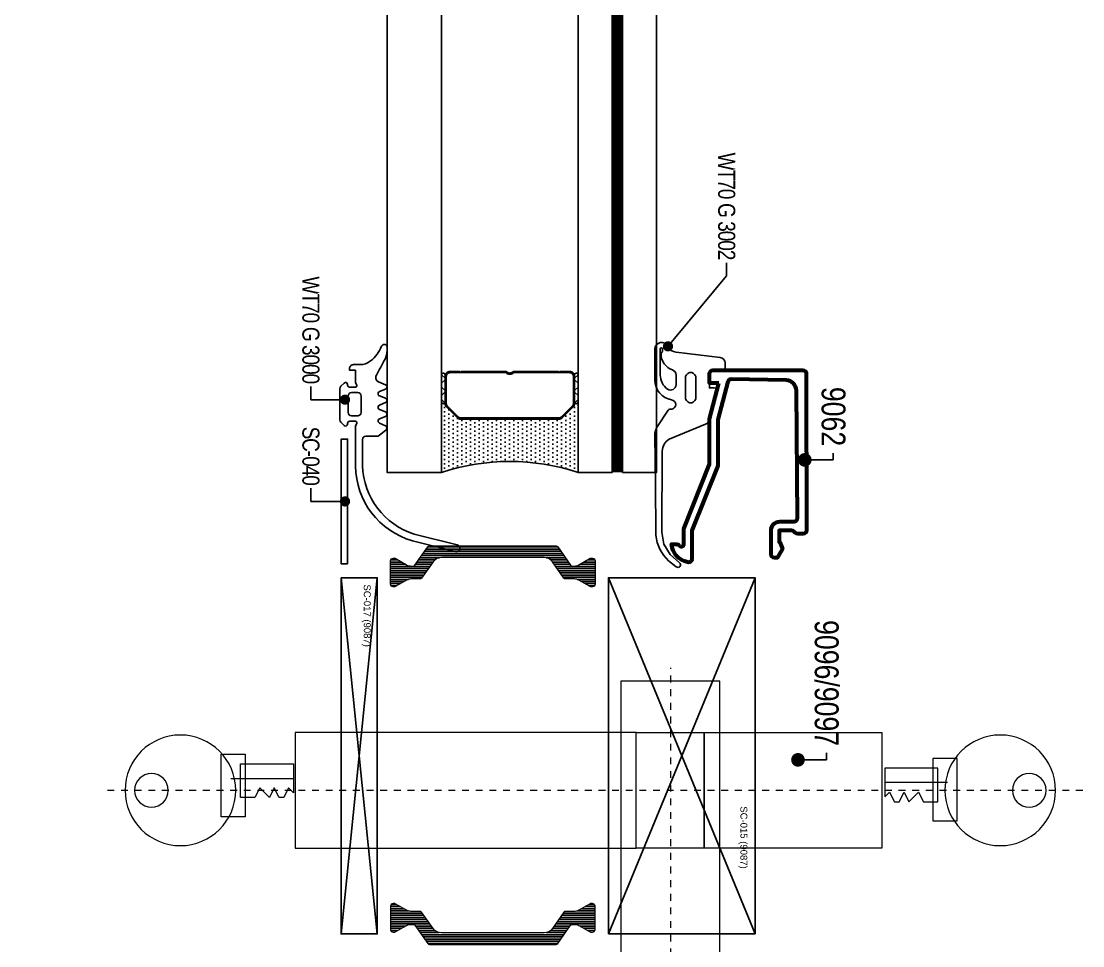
# Model space of a CAD drawing. Header units: millimetres. Extents: x 5429406 to 5440208, y -620941 to -619789.
# Drawn here: x 5439890.52 to 5439906.09, y -620929.91 to -620916.36 of the extents above; entities that cross this region are included whole.
import ezdxf
from ezdxf import colors
from ezdxf.entities.mleader import LeaderData, LeaderLine
from ezdxf.math import Vec2, Vec3

# ---------------------------------------------------------------- set-up
doc = ezdxf.new("R2010")
doc.units = ezdxf.units.MM
doc.header["$LTSCALE"] = 0.05
for name, pattern in [('CENTER', [2, 1.25, -0.25, 0.25, -0.25]), ('DASHDOT', [1, 0.5, -0.25, 0, -0.25]), ('HIDDEN', [9.525, 6.35, -3.175])]:
    doc.linetypes.add(name, pattern=pattern)
for name, color, linetype, lineweight in [('AKS', 8, 'DASHDOT', 20), ('IZ', 7, 'Continuous', 13), ('profil hatch', 253, 'Continuous', 0)]:
    doc.layers.add(name, color=color, linetype=linetype, lineweight=lineweight)
for name, color, linetype in [('aksoy_iz', 8, 'HIDDEN'), ('BEMASS', 5, 'Continuous'), ('D-Olcu', 8, 'Continuous'), ('N_D-Tara-Cam', 8, 'Continuous'), ('N_D-Tara-Fitil', 8, 'Continuous'), ('N_D-Tara-Profil', 252, 'Continuous'), ('N_Kes-Profil', 52, 'Continuous'), ('N_Mlz-Cam', 4, 'Continuous'), ('N_Mlz-Fitil', 10, 'Continuous'), ('N_Mlz-Silikon', 152, 'Continuous'), ('profil no', 7, 'Continuous')]:
    doc.layers.add(name, color=color, linetype=linetype)
doc.styles.add('T3', font='arial.ttf', dxfattribs={"width": 0.8, "height": 2})
pattern_1 = [(45, (5439962.74529, -621671.27411), (-0.089802561, 0.089802561), []), (135, (5439962.74529, -621671.27411), (-0.089802561, -0.089802561), [])]

# ---------------------------------------------------------------- blocks, each defined once
blk = doc.blocks.new('DILLI KILIT+BAREL DISA ACILIR')
at = {"linetype": 'HIDDEN', "lineweight": -3, "ltscale": 5}
for p, q in [((8.28, -7.15), (8.28, -3)), ((14.72, -13.18), (14.72, -3))]:
    blk.add_line(p, q, dxfattribs=at)
at = {"lineweight": -3, "ltscale": 5}
blk.add_line((16, -13.5), (15.05, -13.5), dxfattribs=at)
at = {"layer": 'AKS', "linetype": 'CENTER'}
blk.add_line((11.41, -19.18), (11.41, 44.98), dxfattribs=at)
at = {"layer": 'IZ', "linetype": 'Continuous', "ltscale": 5}
for p, q in [((-29.14, 28.16), (-19.96, 28.16)), ((75.9, 28.76), (66.73, 28.76))]:
    blk.add_line(p, q, dxfattribs=at)
at = {"layer": 'IZ', "linetype": 'CENTER', "ltscale": 0.5}
blk.add_line((-48.99, 27), (94.15, 27), dxfattribs=at)
at = {"layer": 'IZ'}
for p, q in [((15.05, -13.5), (5.82, -4.84)), ((8.28, -7.15), (8.28, -18)), ((14.72, -13.18), (14.72, -18)), ((8.28, -18), (14.72, -18))]:
    blk.add_line(p, q, dxfattribs=at)
for points in [[(4.25, 0), (4.25, 43), (18.75, 43), (18.75, 0)], [(5.82, -4.84), (5.82, -3)], [(6.82, -3), (6.82, -5.69)], [(16, -3), (16, -13.5), (17, -13.5), (17, -3)]]:
    blk.add_lwpolyline(points, dxfattribs=at)
at = {"layer": 'IZ', "linetype": 'Continuous', "ltscale": 5}
for points in [[(6.5, 18.5), (6.5, 35.5), (-19.5, 35.5), (-19.5, 18.5)], [(16.5, 18.5), (16.5, 35.5), (6.5, 35.5), (6.5, 18.5)], [(16.5, 18.5), (16.5, 35.5), (66.5, 35.5), (66.5, 18.5)], [(-30.55, 22.51), (-30.55, 31.68), (-27.02, 31.68), (-27.02, 22.51)], [(77.31, 23.12), (77.31, 32.29), (73.79, 32.29), (73.79, 23.12)]]:
    blk.add_lwpolyline(points, close=True, dxfattribs=at)
for points in [[(-25.61, 25.33), (-27.73, 25.33), (-27.73, 30.27), (-19.96, 30.27), (-19.96, 26.04), (-20.67, 26.74), (-21.38, 25.33), (-22.08, 25.33), (-22.79, 26.74), (-23.49, 25.33), (-24.9, 26.74), (-25.61, 25.33)], [(72.38, 25.94), (74.49, 25.94), (74.49, 30.88), (66.73, 30.88), (66.73, 26.65), (67.44, 27.35), (68.14, 25.94), (68.85, 25.94), (69.55, 27.35), (70.26, 25.94), (71.67, 27.35), (72.38, 25.94)]]:
    blk.add_lwpolyline(points, dxfattribs=at)
at = {"layer": 'IZ'}
blk.add_lwpolyline([(0, -3), (0, 0), (23, 0), (23, -3)], close=True, dxfattribs=at)
at = {"layer": 'IZ', "linetype": 'Continuous', "ltscale": 5}
for centre, radius in [((-36.89, 27), 8.11), ((83.31, 27), 8.11), ((-41.13, 27), 2.47), ((87.55, 27), 2.47)]:
    blk.add_circle(centre, radius, dxfattribs=at)
blk = doc.blocks.new('_DOT')
at = {"color": 0, "linetype": 'ByBlock'}
blk.add_line((-0.5, 0), (-1, 0), dxfattribs=at)
at = {"linetype": 'ByBlock', "const_width": 0.5}
blk.add_lwpolyline([(-0.25, 0, 1), (0.25, 0, 1)], format="xyb", close=True, dxfattribs=at)
blk = doc.blocks.new('WT70 G 3000')
at = {"layer": 'N_Mlz-Fitil'}
for points in [[(2.3, 3.2), (2.46, 2.77, -0.517442), (2.27, 2.5), (1.43, 2.5, -0.415519), (1.13, 2.8), (1.13, 2.9, 0.666871), (0.62, 3.11), (0.15, 2.64, 0.198912), (0, 2.28), (0, -2.28, 0.198912), (0.15, -2.64), (0.62, -3.11, 0.666844), (1.13, -2.9), (1.13, -2.8, -0.413435), (1.43, -2.5), (2.27, -2.5, -0.517442), (2.46, -2.77), (2.3, -3.2), (2.3, -9.06, 0.334599), (10.62, -20.01), (16.96, -21.59, 1), (17.2, -20.62), (10.9, -19.05, -0.316988), (3.3, -9.02), (3.3, -5.17, -0.414214), (3.8, -4.67), (5.55, -4.67, 0.175605), (5.74, -4.6), (6.78, -3.74, 0.5532), (6.69, -3.15), (5.8, -2.77), (5.59, -2.56), (5.59, -2.39), (5.67, -2.22), (5.8, -2.13), (6.67, -1.8, 0.662761), (6.67, -1.11), (5.8, -0.78), (5.67, -0.69), (5.59, -0.52), (5.59, -0.39), (5.67, -0.22), (5.89, -0.1), (6.69, 0.24, 0.676252), (6.68, 0.88), (5.8, 1.22), (5.67, 1.3), (5.59, 1.47), (5.59, 1.64), (5.67, 1.77), (5.8, 1.85), (6.69, 2.23, 0.6656), (6.69, 2.87), (5.67, 3.29, -0.454209), (5.34, 4.27, 0.006438), (6.61, 6.6, 0.096028), (6.9, 7.87), (6.9, 8.42, 0.785203), (6.1, 8.51, -0.128804), (4.49, 6.36, -0.173057), (2.94, 5.81), (2, 5.81, 0.414214), (1.4, 5.21), (1.4, 5.01), (2.2, 5.01, -0.414214), (2.3, 4.91)], [(1.2, -1.2, 0.414024), (1.7, -1.7), (2.6, -1.7, 0.414227), (3.1, -1.2), (3.1, 1.2, 0.41406), (2.6, 1.7), (1.7, 1.7, 0.41401), (1.2, 1.2)]]:
    blk.add_lwpolyline(points, format="xyb", close=True, dxfattribs=at)
blk = doc.blocks.new('WT 70 P 1046')
at = {"layer": 'N_Kes-Profil', "lineweight": 60}
blk.add_lwpolyline([(-12.8, -1.42), (-14.2, -1.42), (-14.2, -0.02, -0.414214), (-13.7, 0.48), (-0.5, 0.5, -0.4142), (0, 0), (0.03, -23, -0.414227), (-0.47, -23.5), (-1.26, -23.5, -0.19885), (-1.61, -23.36), (-1.82, -23.15, 0.19885), (-2.17, -23), (-3.97, -23.01), (-3.96, -24.71), (-3.88, -24.71), (-3.51, -25.7), (-4.26, -27.01), (-4.66, -27.01, -0.414214), (-5.16, -26.51), (-5.17, -23.01, -0.414161), (-3.87, -21.7), (-1.78, -21.7, 0.416524), (-1.28, -21.19), (-1.46, -2.47, 0.408739), (-2.95, -0.99), (-11.01, -0.82, 0.342409), (-11.49, -1.19), (-12.99, -6.8), (-12.98, -13.51), (-16.77, -23.02), (-16.76, -27.17, -0.49432), (-17.4, -27.67, -0.326592), (-19.75, -25.03), (-19.01, -25.03, -0.242678), (-18.6, -25.23, 0.73865), (-17.96, -25.02), (-17.96, -25.02), (-17.97, -22.79), (-14.18, -13.29), (-14.19, -6.64)], format="xyb", close=True, dxfattribs=at)
blk = doc.blocks.new('WT70 G 3002')
at = {"layer": 'N_Mlz-Fitil'}
blk.add_lwpolyline([(0, 2.38), (0, 0), (0.71, 0, -0.25821), (1.03, -0.15, -0.25297), (1.07, -0.49), (-0.02, -4.65, -0.234467), (-0.6, -5.32), (-5.9, -7.52, 0.269716), (-6.91, -9.26), (-6.98, -21.16), (-6.67, -22.91), (-5.75, -24.44), (-4.38, -25.63, -0.943988), (-4.86, -26.25), (-5.57, -25.71), (-5.98, -25.36), (-6.35, -24.99), (-6.69, -24.57), (-6.99, -24.12), (-7.25, -23.65), (-7.47, -23.17), (-7.64, -22.66), (-7.77, -22.13), (-7.85, -21.6), (-7.88, -21.07), (-7.93, -14.36), (-8.01, -6.95, -0.146254), (-7.65, -5.73), (-6.07, -3.25, -0.255514), (-5.82, -3.12), (-5.5, -3.12, 0.845331), (-5.54, -1.77, -0.362404), (-8, 1.19), (-8, 5.68, -0.80698), (-6.09, 6.09, 0.26235), (-4.9, 5.22), (1.59, 4.45, -0.379789), (2.3, 3.65), (2.3, 2.88, -0.414214), (2, 2.58), (0.2, 2.58, 0.414214), (0, 2.38)], format="xyb", dxfattribs=at)
for points in [[(-4.9, 0.48, -0.612992), (-6.17, -0.17, -0.239931), (-7.2, 1.86), (-7.2, 5.73, -1), (-6.9, 5.73), (-6.9, 5.36, -0.317837), (-7.1, 5.08), (-7.1, 4.99, 0.317975), (-5.43, 2.64, -0.317975), (-4.9, 1.88), (-4.9, 0.48)], [(-2, 1.5, 0.414214), (-2.75, 2.25, 0.414214), (-3.5, 1.5), (-3.5, -1.44, 0.414214), (-2.75, -2.19, 0.414214), (-2, -1.44)]]:
    blk.add_lwpolyline(points, format="xyb", close=True, dxfattribs=at)

msp = doc.modelspace()

# ---------------------------------------------------------------- hatches: boundary and pattern name
at = {"layer": 'D-Olcu', "transparency": 33554541}
h = msp.add_hatch(dxfattribs=at)
h.set_pattern_fill('ANSI37', color=256, scale=0.04, style=0)
h.set_pattern_definition([(135, (5439832.62833, -621671.27411), (0.089802561, 0.089802561), []), (45, (5439832.62833, -621671.27411), (0.089802561, -0.089802561), [])])
edge = h.paths.add_edge_path()
edge.add_line((5439896.737, -620921.94), (5439896.737, -620921.54))
edge.add_arc((5439896.712, -620921.54), 0.025, 720, 900)
edge.add_line((5439896.687, -620921.54), (5439896.687, -620921.94))
edge.add_arc((5439896.712, -620921.94), 0.025, 900, 1080)
h = msp.add_hatch(dxfattribs=at)
h.set_pattern_fill('ANSI37', color=256, scale=0.04, style=0)
h.set_pattern_definition(pattern_1)
edge = h.paths.add_edge_path()
edge.add_line((5439898.637, -620921.94), (5439898.637, -620921.54))
edge.add_arc((5439898.662, -620921.54), 0.025, 720, 900, ccw=False)
edge.add_line((5439898.687, -620921.54), (5439898.687, -620921.94))
edge.add_arc((5439898.662, -620921.94), 0.025, 540, 720, ccw=False)
h = msp.add_hatch(dxfattribs=at)
h.set_pattern_fill('ANSI37', color=256, scale=0.04, style=0)
h.set_pattern_definition(pattern_1)
edge = h.paths.add_edge_path()
edge.add_line((5439898.637, -620921.94), (5439898.637, -620921.54))
edge.add_arc((5439898.662, -620921.54), 0.025, 720, 900, ccw=False)
edge.add_line((5439898.687, -620921.54), (5439898.687, -620921.94))
edge.add_arc((5439898.662, -620921.94), 0.025, 540, 720, ccw=False)
at = {"layer": 'N_D-Tara-Fitil', "transparency": 33554541}
h = msp.add_hatch(dxfattribs=at)
h.set_pattern_fill('ANSI31', color=256, scale=0.01, angle=-45, style=0)
h.set_pattern_definition([(360, (5440276.838706, -618688.608897), (2e-14, 0.03175), [])])
edge = h.paths.add_edge_path()
edge.add_line((5439896.007, -620924.231), (5439896.174, -620924.328))
edge.add_arc((5439896.234, -620924.224), 0.12, 600, 630)
edge.add_line((5439896.234, -620924.344), (5439896.271, -620924.344))
edge.add_arc((5439896.271, -620924.314), 0.03, 630, 685)
edge.add_line((5439896.296, -620924.331), (5439896.484, -620924.062))
edge.add_arc((5439896.509, -620924.079), 0.03, 450, 505, ccw=False)
edge.add_line((5439896.509, -620924.049), (5439898.364, -620924.049))
edge.add_arc((5439898.364, -620924.079), 0.03, 755, 810, ccw=False)
edge.add_line((5439898.389, -620924.062), (5439898.578, -620924.331))
edge.add_arc((5439898.602, -620924.314), 0.03, 575, 630)
edge.add_line((5439898.602, -620924.344), (5439898.639, -620924.344))
edge.add_arc((5439898.639, -620924.224), 0.12, 630, 660)
edge.add_line((5439898.699, -620924.328), (5439898.866, -620924.231))
edge.add_arc((5439898.876, -620924.249), 0.02, 450, 480, ccw=False)
edge.add_line((5439898.876, -620924.229), (5439898.897, -620924.229))
edge.add_arc((5439898.897, -620924.269), 0.04, 360, 450, ccw=False)
edge.add_line((5439898.937, -620924.269), (5439898.937, -620924.319))
edge.add_line((5439898.937, -620924.319), (5439898.937, -620924.559))
edge.add_line((5439898.937, -620924.559), (5439898.937, -620924.609))
edge.add_arc((5439898.897, -620924.609), 0.04, 630, 720, ccw=False)
edge.add_line((5439898.897, -620924.649), (5439898.876, -620924.649))
edge.add_arc((5439898.876, -620924.629), 0.02, 600, 630, ccw=False)
edge.add_line((5439898.866, -620924.646), (5439898.699, -620924.55))
edge.add_arc((5439898.639, -620924.654), 0.12, 780, 810)
edge.add_line((5439898.639, -620924.534), (5439898.503, -620924.534))
edge.add_arc((5439898.503, -620924.504), 0.03, 575, 630, ccw=False)
edge.add_line((5439898.479, -620924.521), (5439898.312, -620924.283))
edge.add_arc((5439898.189, -620924.369), 0.15, 755, 810)
edge.add_line((5439898.189, -620924.219), (5439896.684, -620924.219))
edge.add_arc((5439896.684, -620924.369), 0.15, 450, 505)
edge.add_line((5439896.561, -620924.283), (5439896.394, -620924.521))
edge.add_arc((5439896.37, -620924.504), 0.03, 630, 685, ccw=False)
edge.add_line((5439896.37, -620924.534), (5439896.234, -620924.534))
edge.add_arc((5439896.234, -620924.654), 0.12, 450, 480)
edge.add_line((5439896.174, -620924.55), (5439896.007, -620924.646))
edge.add_arc((5439895.997, -620924.629), 0.02, 630, 660, ccw=False)
edge.add_line((5439895.997, -620924.649), (5439895.977, -620924.649))
edge.add_arc((5439895.977, -620924.609), 0.04, 540, 630, ccw=False)
edge.add_line((5439895.937, -620924.609), (5439895.937, -620924.559))
edge.add_line((5439895.937, -620924.559), (5439895.937, -620924.319))
edge.add_line((5439895.937, -620924.319), (5439895.937, -620924.269))
edge.add_arc((5439895.977, -620924.269), 0.04, 450, 540, ccw=False)
edge.add_line((5439895.977, -620924.229), (5439895.997, -620924.229))
edge.add_arc((5439895.997, -620924.249), 0.02, 420, 450, ccw=False)
h = msp.add_hatch(dxfattribs=at)
h.set_pattern_fill('ANSI31', color=256, scale=0.01, angle=-45, style=0)
h.set_pattern_definition([(360, (5440276.838706, -618685.59728), (2e-14, 0.03175), [])])
edge = h.paths.add_edge_path()
edge.add_line((5439896.007, -620929.71), (5439896.174, -620929.614))
edge.add_arc((5439896.234, -620929.718), 0.12, 450, 480, ccw=False)
edge.add_line((5439896.234, -620929.598), (5439896.271, -620929.598))
edge.add_arc((5439896.271, -620929.628), 0.03, 395, 450, ccw=False)
edge.add_line((5439896.296, -620929.61), (5439896.484, -620929.88))
edge.add_arc((5439896.509, -620929.863), 0.03, 575, 630)
edge.add_line((5439896.509, -620929.893), (5439898.364, -620929.893))
edge.add_arc((5439898.364, -620929.863), 0.03, 630, 685)
edge.add_line((5439898.389, -620929.88), (5439898.578, -620929.61))
edge.add_arc((5439898.602, -620929.628), 0.03, 450, 505, ccw=False)
edge.add_line((5439898.602, -620929.598), (5439898.639, -620929.598))
edge.add_arc((5439898.639, -620929.718), 0.12, 420, 450, ccw=False)
edge.add_line((5439898.699, -620929.614), (5439898.866, -620929.71))
edge.add_arc((5439898.876, -620929.693), 0.02, 600, 630)
edge.add_line((5439898.876, -620929.713), (5439898.897, -620929.713))
edge.add_arc((5439898.897, -620929.673), 0.04, 630, 720)
edge.add_line((5439898.937, -620929.673), (5439898.937, -620929.623))
edge.add_line((5439898.937, -620929.623), (5439898.937, -620929.383))
edge.add_line((5439898.937, -620929.383), (5439898.937, -620929.333))
edge.add_arc((5439898.897, -620929.333), 0.04, 720, 810)
edge.add_line((5439898.897, -620929.293), (5439898.876, -620929.293))
edge.add_arc((5439898.876, -620929.313), 0.02, 450, 480)
edge.add_line((5439898.866, -620929.295), (5439898.699, -620929.392))
edge.add_arc((5439898.639, -620929.288), 0.12, 630, 660, ccw=False)
edge.add_line((5439898.639, -620929.408), (5439898.503, -620929.408))
edge.add_arc((5439898.503, -620929.438), 0.03, 810, 865)
edge.add_line((5439898.479, -620929.42), (5439898.312, -620929.659))
edge.add_arc((5439898.189, -620929.573), 0.15, 630, 685, ccw=False)
edge.add_line((5439898.189, -620929.723), (5439896.684, -620929.723))
edge.add_arc((5439896.684, -620929.573), 0.15, 575, 630, ccw=False)
edge.add_line((5439896.561, -620929.659), (5439896.394, -620929.42))
edge.add_arc((5439896.37, -620929.438), 0.03, 755, 810)
edge.add_line((5439896.37, -620929.408), (5439896.234, -620929.408))
edge.add_arc((5439896.234, -620929.288), 0.12, 600, 630, ccw=False)
edge.add_line((5439896.174, -620929.392), (5439896.007, -620929.295))
edge.add_arc((5439895.997, -620929.313), 0.02, 780, 810)
edge.add_line((5439895.997, -620929.293), (5439895.977, -620929.293))
edge.add_arc((5439895.977, -620929.333), 0.04, 810, 900)
edge.add_line((5439895.937, -620929.333), (5439895.937, -620929.383))
edge.add_line((5439895.937, -620929.383), (5439895.937, -620929.623))
edge.add_line((5439895.937, -620929.623), (5439895.937, -620929.673))
edge.add_arc((5439895.977, -620929.673), 0.04, 540, 630)
edge.add_line((5439895.977, -620929.713), (5439895.997, -620929.713))
edge.add_arc((5439895.997, -620929.693), 0.02, 630, 660)
at = {"layer": 'N_D-Tara-Profil', "transparency": 33554541}
h = msp.add_hatch(color=256, dxfattribs=at)
edge = h.paths.add_edge_path(flags=16)
edge.add_arc((5439898.562, -620921.959), 0.057, 315, 360)
edge.add_line((5439898.619, -620921.959), (5439898.619, -620921.565))
edge.add_arc((5439898.562, -620921.565), 0.057, 0, 90)
edge.add_line((5439898.562, -620921.508), (5439897.745, -620921.508))
edge.add_arc((5439897.687, -620921.452), 0.081, 223.7377, 316.2623, ccw=False)
edge.add_line((5439897.628, -620921.508), (5439896.812, -620921.508))
edge.add_arc((5439896.812, -620921.565), 0.057, 90, 180)
edge.add_line((5439896.755, -620921.565), (5439896.755, -620921.959))
edge.add_arc((5439896.812, -620921.959), 0.057, 180, 225)
edge.add_line((5439896.772, -620921.999), (5439896.928, -620922.155))
edge.add_arc((5439896.968, -620922.115), 0.057, 225, 270)
edge.add_line((5439896.968, -620922.172), (5439898.406, -620922.172))
edge.add_arc((5439898.406, -620922.115), 0.057, 270, 315)
edge.add_line((5439898.446, -620922.155), (5439898.602, -620921.999))
edge = h.paths.add_edge_path()
edge.add_line((5439898.424, -620921.49), (5439898.562, -620921.49))
edge.add_arc((5439898.562, -620921.565), 0.075, 0, 90, ccw=False)
edge.add_line((5439898.637, -620921.565), (5439898.637, -620921.959))
edge.add_arc((5439898.562, -620921.959), 0.075, 315, 360, ccw=False)
edge.add_line((5439898.615, -620922.012), (5439898.459, -620922.168))
edge.add_arc((5439898.406, -620922.115), 0.075, 270, 315, ccw=False)
edge.add_line((5439898.406, -620922.19), (5439896.968, -620922.19))
edge.add_arc((5439896.968, -620922.115), 0.075, 225, 270, ccw=False)
edge.add_line((5439896.915, -620922.168), (5439896.759, -620922.012))
edge.add_arc((5439896.812, -620921.959), 0.075, 180, 225, ccw=False)
edge.add_line((5439896.737, -620921.959), (5439896.737, -620921.565))
edge.add_arc((5439896.812, -620921.565), 0.075, 90, 180, ccw=False)
edge.add_line((5439896.812, -620921.49), (5439896.949, -620921.49))
edge.add_line((5439896.949, -620921.49), (5439896.962, -620921.503))
edge.add_line((5439896.962, -620921.503), (5439896.974, -620921.49))
edge.add_line((5439896.974, -620921.49), (5439897.637, -620921.49))
edge.add_arc((5439897.687, -620921.452), 0.063, 217.0976, 322.9024)
edge.add_line((5439897.737, -620921.49), (5439898.399, -620921.49))
edge.add_line((5439898.399, -620921.49), (5439898.412, -620921.503))
edge.add_line((5439898.412, -620921.503), (5439898.424, -620921.49))
at = {"layer": 'N_Mlz-Silikon', "transparency": 33554541}
h = msp.add_hatch(dxfattribs=at)
h.set_pattern_fill('DOTS', color=256, scale=0.04, angle=-270, style=0)
h.set_pattern_definition([(90, (5440225.72459, -618688.75653), (-0.0635, 0.03175), [0, -0.0635])])
h.paths.add_polyline_path([(5439898.406, -620922.19, 0.198912), (5439898.459, -620922.168), (5439898.615, -620922.012, 0.198912), (5439898.637, -620921.959), (5439898.637, -620921.94, 1), (5439898.687, -620921.94), (5439898.687, -620922.972, 0.161181), (5439896.687, -620922.972), (5439896.687, -620921.94, 1), (5439896.737, -620921.94), (5439896.737, -620921.959, 0.198912), (5439896.759, -620922.012), (5439896.915, -620922.168, 0.198912), (5439896.968, -620922.19)])

# ---------------------------------------------------------------- linework, layer by layer
at = {"layer": 'aksoy_iz', "ltscale": 5, "transparency": 33554541}
msp.add_arc((5439892.799, -620821.833, -523.628), 110.122, 183.16001, 271.17993, dxfattribs=at)
at = {"layer": 'D-Olcu', "transparency": 33554541}
for p, q in [((5439895.742, -620929.737, -245.25), (5439895.212, -620924.517, -245.25)), ((5439895.742, -620924.517, -245.25), (5439895.212, -620929.737, -245.25)), ((5439899.132, -620929.737, -245.25), (5439901.282, -620924.517, -245.25)), ((5439901.282, -620929.737, -245.25), (5439899.132, -620924.517, -245.25))]:
    msp.add_line(p, q, dxfattribs=at)
at = {"layer": 'D-Olcu', "transparency": 33554541, "elevation": -245.25}
for points in [[(5439895.307, -620924.312), (5439895.307, -620922.482), (5439895.216, -620922.482), (5439895.216, -620924.312)], [(5439895.212, -620924.517), (5439895.742, -620924.517), (5439895.742, -620929.737), (5439895.212, -620929.737)], [(5439899.132, -620929.737), (5439901.282, -620929.737), (5439901.282, -620924.517), (5439899.132, -620924.517)]]:
    msp.add_lwpolyline(points, close=True, dxfattribs=at)
at = {"layer": 'N_D-Tara-Cam', "linetype": 'HIDDEN', "ltscale": 0.5, "transparency": 33554541, "const_width": 0.152, "elevation": -245.25}
msp.add_lwpolyline([(5439899.263, -620922.972), (5439899.263, -620915.827)], dxfattribs=at)
at = {"layer": 'N_Kes-Profil', "transparency": 33554541, "elevation": -245.25}
for points in [[(5439898.424, -620921.49), (5439898.562, -620921.49, -0.414214), (5439898.637, -620921.565), (5439898.637, -620921.959, -0.198912), (5439898.615, -620922.012), (5439898.459, -620922.168, -0.198912), (5439898.406, -620922.19), (5439896.968, -620922.19, -0.198912), (5439896.915, -620922.168), (5439896.759, -620922.012, -0.198912), (5439896.737, -620921.959), (5439896.737, -620921.565, -0.414214), (5439896.812, -620921.49), (5439896.949, -620921.49), (5439896.962, -620921.503), (5439896.974, -620921.49), (5439897.637, -620921.49, 0.497519), (5439897.737, -620921.49), (5439898.399, -620921.49), (5439898.412, -620921.503)], [(5439898.602, -620921.999, 0.198912), (5439898.619, -620921.959), (5439898.619, -620921.565, 0.414214), (5439898.562, -620921.508), (5439897.745, -620921.508, -0.427179), (5439897.628, -620921.508), (5439896.812, -620921.508, 0.414214), (5439896.755, -620921.565), (5439896.755, -620921.959, 0.198912), (5439896.772, -620921.999), (5439896.928, -620922.155, 0.198912), (5439896.968, -620922.172), (5439898.406, -620922.172, 0.198912), (5439898.446, -620922.155)]]:
    msp.add_lwpolyline(points, format="xyb", close=True, dxfattribs=at)
at = {"layer": 'N_Mlz-Cam', "transparency": 33554541, "elevation": -245.25}
for points in [[(5439895.887, -620915.827), (5439895.887, -620922.972), (5439896.687, -620922.972), (5439896.687, -620915.827)], [(5439898.687, -620915.827), (5439898.687, -620922.972), (5439899.187, -620922.972), (5439899.187, -620915.827)], [(5439899.339, -620915.827), (5439899.339, -620922.972), (5439899.839, -620922.972), (5439899.839, -620915.827)]]:
    msp.add_lwpolyline(points, dxfattribs=at)
at = {"layer": 'N_Mlz-Fitil', "transparency": 33554541, "elevation": -245.25}
for points in [[(5439896.737, -620921.94), (5439896.737, -620921.54, 1), (5439896.687, -620921.54), (5439896.687, -620921.94, 1)], [(5439898.637, -620921.94), (5439898.637, -620921.54, -1), (5439898.687, -620921.54), (5439898.687, -620921.94, -1)], [(5439898.637, -620921.94), (5439898.637, -620921.54, -1), (5439898.687, -620921.54), (5439898.687, -620921.94, -1)]]:
    msp.add_lwpolyline(points, format="xyb", close=True, dxfattribs=at)
at = {"layer": 'N_Mlz-Fitil', "lineweight": 20, "transparency": 33554541, "elevation": -245.25}
for points in [[(5439896.007, -620924.231), (5439896.174, -620924.328, 0.131652), (5439896.234, -620924.344), (5439896.271, -620924.344, 0.244698), (5439896.296, -620924.331), (5439896.484, -620924.062, -0.244698), (5439896.509, -620924.049), (5439898.364, -620924.049, -0.244698), (5439898.389, -620924.062), (5439898.578, -620924.331, 0.244698), (5439898.602, -620924.344), (5439898.639, -620924.344, 0.131652), (5439898.699, -620924.328), (5439898.866, -620924.231, -0.131652), (5439898.876, -620924.229), (5439898.897, -620924.229, -0.414214), (5439898.937, -620924.269), (5439898.937, -620924.319), (5439898.937, -620924.559), (5439898.937, -620924.609, -0.414214), (5439898.897, -620924.649), (5439898.876, -620924.649, -0.131652), (5439898.866, -620924.646), (5439898.699, -620924.55, 0.131652), (5439898.639, -620924.534), (5439898.503, -620924.534, -0.244698), (5439898.479, -620924.521), (5439898.312, -620924.283, 0.244698), (5439898.189, -620924.219), (5439896.684, -620924.219, 0.244698), (5439896.561, -620924.283), (5439896.394, -620924.521, -0.244698), (5439896.37, -620924.534), (5439896.234, -620924.534, 0.131652), (5439896.174, -620924.55), (5439896.007, -620924.646, -0.131652), (5439895.997, -620924.649), (5439895.977, -620924.649, -0.414214), (5439895.937, -620924.609), (5439895.937, -620924.559), (5439895.937, -620924.319), (5439895.937, -620924.269, -0.414214), (5439895.977, -620924.229), (5439895.997, -620924.229, -0.131652)], [(5439896.007, -620929.71), (5439896.174, -620929.614, -0.131652), (5439896.234, -620929.598), (5439896.271, -620929.598, -0.244698), (5439896.296, -620929.61), (5439896.484, -620929.88, 0.244698), (5439896.509, -620929.893), (5439898.364, -620929.893, 0.244698), (5439898.389, -620929.88), (5439898.578, -620929.61, -0.244698), (5439898.602, -620929.598), (5439898.639, -620929.598, -0.131652), (5439898.699, -620929.614), (5439898.866, -620929.71, 0.131652), (5439898.876, -620929.713), (5439898.897, -620929.713, 0.414214), (5439898.937, -620929.673), (5439898.937, -620929.623), (5439898.937, -620929.383), (5439898.937, -620929.333, 0.414214), (5439898.897, -620929.293), (5439898.876, -620929.293, 0.131652), (5439898.866, -620929.295), (5439898.699, -620929.392, -0.131652), (5439898.639, -620929.408), (5439898.503, -620929.408, 0.244698), (5439898.479, -620929.42), (5439898.312, -620929.659, -0.244698), (5439898.189, -620929.723), (5439896.684, -620929.723, -0.244698), (5439896.561, -620929.659), (5439896.394, -620929.42, 0.244698), (5439896.37, -620929.408), (5439896.234, -620929.408, -0.131652), (5439896.174, -620929.392), (5439896.007, -620929.295, 0.131652), (5439895.997, -620929.293), (5439895.977, -620929.293, 0.414214), (5439895.937, -620929.333), (5439895.937, -620929.383), (5439895.937, -620929.623), (5439895.937, -620929.673, 0.414214), (5439895.977, -620929.713), (5439895.997, -620929.713, 0.131652)]]:
    msp.add_lwpolyline(points, format="xyb", close=True, dxfattribs=at)
at = {"layer": 'N_Mlz-Silikon', "transparency": 33554541, "extrusion": (0, 0, -1)}
msp.add_arc((-5439897.687, -620925.994, 245.25), 3.183, 71.6875, 108.3125, dxfattribs=at)
msp.add_arc((-5439897.687, -620925.994, 245.25), 3.183, 71.6875, 108.3125, dxfattribs=at)

# ---------------------------------------------------------------- block references
at = {"lineweight": -3, "transparency": 33554541, "xscale": -0.1, "yscale": 0.1, "zscale": 0.1}
msp.add_blockref('DILLI KILIT+BAREL DISA ACILIR', (5439901.188, -620930.333, -69.554), dxfattribs=at)
at = {"layer": 'BEMASS', "transparency": 33554541, "xscale": 0.1, "yscale": 0.1, "zscale": 0.1}
for name, p in [('WT70 G 3000', (5439895.196, -620921.972, -245.25)), ('WT70 G 3002', (5439900.613, -620921.732, -245.25))]:
    msp.add_blockref(name, p, dxfattribs=at)
at = {"layer": 'N_D-Tara-Profil', "transparency": 33554541, "xscale": 0.1, "yscale": 0.1, "zscale": 0.1}
msp.add_blockref('WT 70 P 1046', (5439902.033, -620921.522, -245.25), dxfattribs=at)

# ---------------------------------------------------------------- texts
at = {"layer": 'profil hatch', "color": 2, "transparency": 33554541, "char_height": 0.1, "attachment_point": 3, "rotation": 270, "style": 'T3'}
for s, insert in [('{\\W1;SC-017 (9087)}', (5439895.646, -620925.53, -245.25)), ('{\\W1;SC-015 (9087)}', (5439901.168, -620928.783, -245.25))]:
    msp.add_mtext(s, dxfattribs=dict(at, insert=insert))

# ---------------------------------------------------------------- leaders
at = {"layer": 'profil no', "transparency": 33554541}
ml = msp.add_multileader_mtext('Standard', dxfattribs=at)
ml.set_content('{\\T0.9;WT70 G 3002}', color=256, style='T3')
ml.set_leader_properties()
ml.set_arrow_properties(name='DOT')
ml.build(insert=Vec2(0, 0))
ml.multileader.update_dxf_attribs({"dogleg_length": 2, "arrow_head_size": 0.15})
ctx = ml.context
ctx.base_point, ctx.char_height, ctx.arrow_head_size, ctx.landing_gap_size, ctx.plane_origin, ctx.plane_x_axis, ctx.plane_y_axis = Vec3(5439900.863, -620918.211, -245.25), 0.25, 0.15, 0.05, Vec3(5439900.812, -620926.279, -245.25), Vec3(0, -1), Vec3(1, 0)
ctx.text_align_type = 2
notes = []
notes.append((ctx, [(0, (1, 1, 0), (5439900.863, -620920.091, -245.25), (0, 1), 0.194, [(0, [(5439900.005, -620921.123, -245.25)], 0, [])])]))
ctx.mtext.insert, ctx.mtext.text_direction, ctx.mtext.rotation, ctx.mtext.alignment, ctx.mtext.flow_direction = Vec3(5439900.991, -620919.847, -245.25), Vec3(0, -1), 4.712389, 3, 5
ml = msp.add_multileader_mtext('Standard', dxfattribs=at)
ml.set_content('{\\T0.9;WT70 G 3000}', color=256, style='T3')
ml.set_leader_properties()
ml.set_arrow_properties(name='DOT')
ml.build(insert=Vec2(0, 0))
ml.multileader.update_dxf_attribs({"dogleg_length": 2, "arrow_head_size": 0.15})
ctx = ml.context
ctx.base_point, ctx.char_height, ctx.arrow_head_size, ctx.landing_gap_size, ctx.plane_origin, ctx.plane_x_axis, ctx.plane_y_axis = Vec3(5439894.768, -620920.024, -245.25), 0.25, 0.15, 0.05, Vec3(5439894.717, -620928.093, -245.25), Vec3(0, -1), Vec3(1, 0)
ctx.text_align_type = 2
notes.append((ctx, [(0, (1, 1, 0), (5439894.768, -620921.905, -245.25), (0, 1), 0.194, [(0, [(5439895.27, -620921.905, -245.25)], 0, [])])]))
ctx.mtext.insert, ctx.mtext.text_direction, ctx.mtext.rotation, ctx.mtext.alignment, ctx.mtext.flow_direction = Vec3(5439894.895, -620921.662, -245.25), Vec3(0, -1), 4.712389, 3, 5
ml = msp.add_multileader_mtext('Standard', dxfattribs=at)
ml.set_content('9062', color=256, style='T3')
ml.set_leader_properties()
ml.set_arrow_properties(name='DOT')
ml.build(insert=Vec2(0, 0))
ml.multileader.update_dxf_attribs({"dogleg_length": 1, "arrow_head_size": 0.2})
ctx = ml.context
ctx.base_point, ctx.char_height, ctx.arrow_head_size, ctx.landing_gap_size, ctx.plane_origin, ctx.plane_x_axis, ctx.plane_y_axis = Vec3(5439902.429, -620921.654, -245.25), 0.35, 0.2, 0.1, Vec3(5439902.011, -620929.078, -245.25), Vec3(0, -1), Vec3(1, 0)
ctx.text_align_type = 2
notes.append((ctx, [(0, (1, 1, 0), (5439902.429, -620922.787, -245.25), (0, 1), 0.1, [(0, [(5439902.011, -620922.788, -245.25)], 0, [])])]))
ctx.mtext.insert, ctx.mtext.text_direction, ctx.mtext.rotation, ctx.mtext.alignment, ctx.mtext.flow_direction = Vec3(5439902.607, -620922.587, -245.25), Vec3(0, -1), 4.712389, 3, 5
ml = msp.add_multileader_mtext('Standard', dxfattribs=at)
ml.set_content('{\\T0.9;SC-040}', color=256, style='T3')
ml.set_leader_properties()
ml.set_arrow_properties(name='DOT')
ml.build(insert=Vec2(0, 0))
ml.multileader.update_dxf_attribs({"dogleg_length": 2, "arrow_head_size": 0.15})
ctx = ml.context
ctx.base_point, ctx.char_height, ctx.arrow_head_size, ctx.landing_gap_size, ctx.plane_origin, ctx.plane_x_axis, ctx.plane_y_axis = Vec3(5439894.768, -620922.255, -245.25), 0.25, 0.15, 0.05, Vec3(5439894.717, -620929.584, -245.25), Vec3(0, -1), Vec3(1, 0)
ctx.text_align_type = 2
notes.append((ctx, [(0, (1, 1, 0), (5439894.768, -620923.397, -245.25), (0, 1), 0.194, [(0, [(5439895.27, -620923.397, -245.25)], 0, [])])]))
ctx.mtext.insert, ctx.mtext.text_direction, ctx.mtext.rotation, ctx.mtext.alignment, ctx.mtext.flow_direction = Vec3(5439894.895, -620923.153, -245.25), Vec3(0, -1), 4.712389, 3, 5
ml = msp.add_multileader_mtext('Standard', dxfattribs=at)
ml.set_content('9096/9097', color=256, style='T3')
ml.set_leader_properties()
ml.set_arrow_properties(name='DOT')
ml.build(insert=Vec2(0, 0))
ml.multileader.update_dxf_attribs({"dogleg_length": 1, "arrow_head_size": 0.2})
ctx = ml.context
ctx.base_point, ctx.char_height, ctx.arrow_head_size, ctx.landing_gap_size, ctx.plane_origin, ctx.plane_x_axis, ctx.plane_y_axis = Vec3(5439902.329, -620925.07, -245.25), 0.35, 0.2, 0.1, Vec3(5439901.911, -620933.475, -245.25), Vec3(0, -1), Vec3(1, 0)
ctx.text_align_type = 2
notes.append((ctx, [(0, (1, 1, 0), (5439902.329, -620927.185, -245.25), (0, 1), 0.1, [(0, [(5439901.911, -620927.186, -245.25)], 0, [])])]))
ctx.mtext.insert, ctx.mtext.text_direction, ctx.mtext.rotation, ctx.mtext.alignment, ctx.mtext.flow_direction = Vec3(5439902.507, -620926.985, -245.25), Vec3(0, -1), 4.712389, 3, 5
for ctx, leaders in notes:
    for number, flags, end, landing, length, lines in leaders:
        leader = LeaderData()
        leader.index, (leader.has_last_leader_line, leader.has_dogleg_vector, leader.attachment_direction) = number, flags
        leader.last_leader_point, leader.dogleg_vector, leader.dogleg_length = Vec3(end), Vec3(landing), length
        for number, points, colour, breaks in lines:
            line = LeaderLine()
            line.index, line.vertices, line.color, line.breaks = number, Vec3.list(points), colors.encode_raw_color(colour), breaks
            leader.lines.append(line)
        ctx.leaders.append(leader)

doc.saveas('drawing.dxf')
